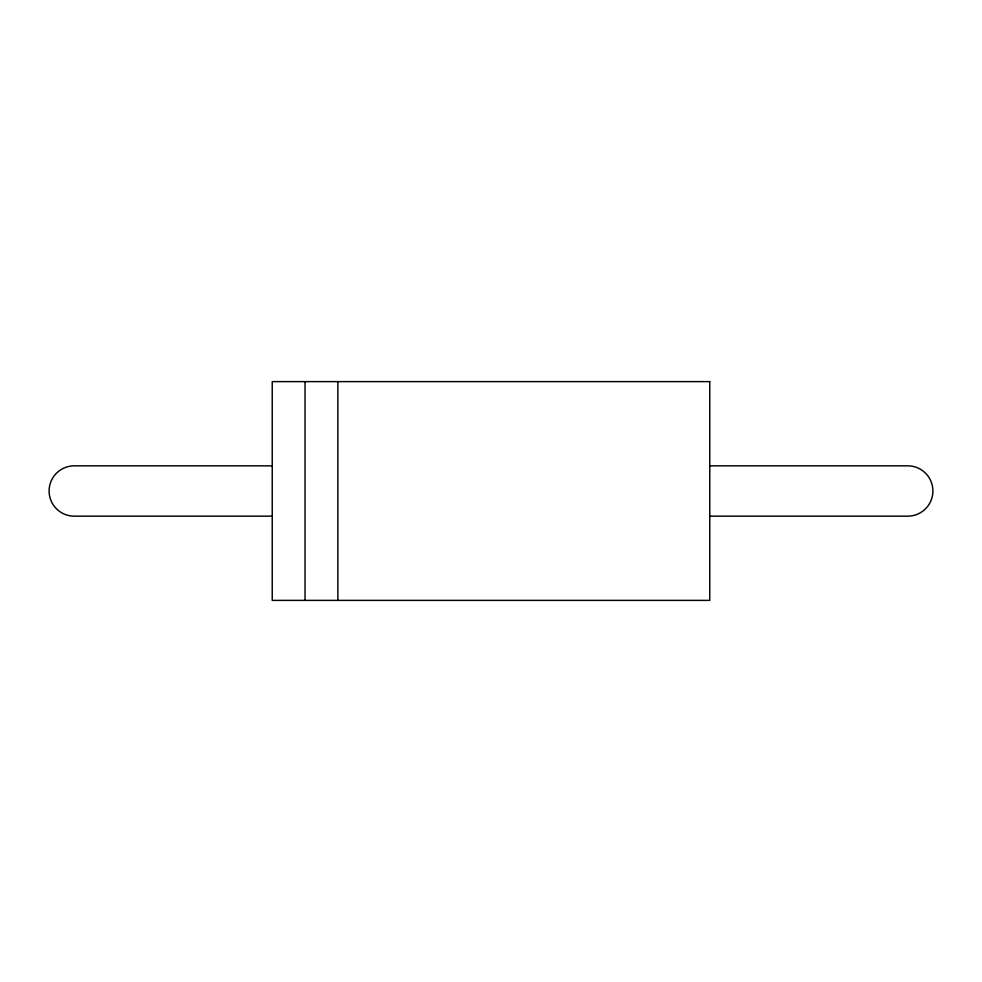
<?xml version="1.0" encoding="UTF-8"?>
<svg xmlns="http://www.w3.org/2000/svg" width="982" height="982" viewBox="0 0 982 982"><rect width="100%" height="100%" fill="white"/><g stroke="black" fill="none" stroke-linecap="round" stroke-linejoin="round"><path stroke-width="1.47" d="M272.235 465.836L74.264 465.836A25.164 25.164 0 0 0 49.1 491A25.164 25.164 0 0 0 74.264 516.164L272.235 516.164M709.765 465.836L907.736 465.836A25.164 25.164 0 0 1 932.9 491A25.164 25.164 0 0 1 907.736 516.164L709.765 516.164M337.869 381.617L337.869 600.383M305.046 381.617L305.046 600.383M709.765 381.617L272.235 381.617L272.235 600.383L709.765 600.383L709.765 381.617"/></g></svg>
